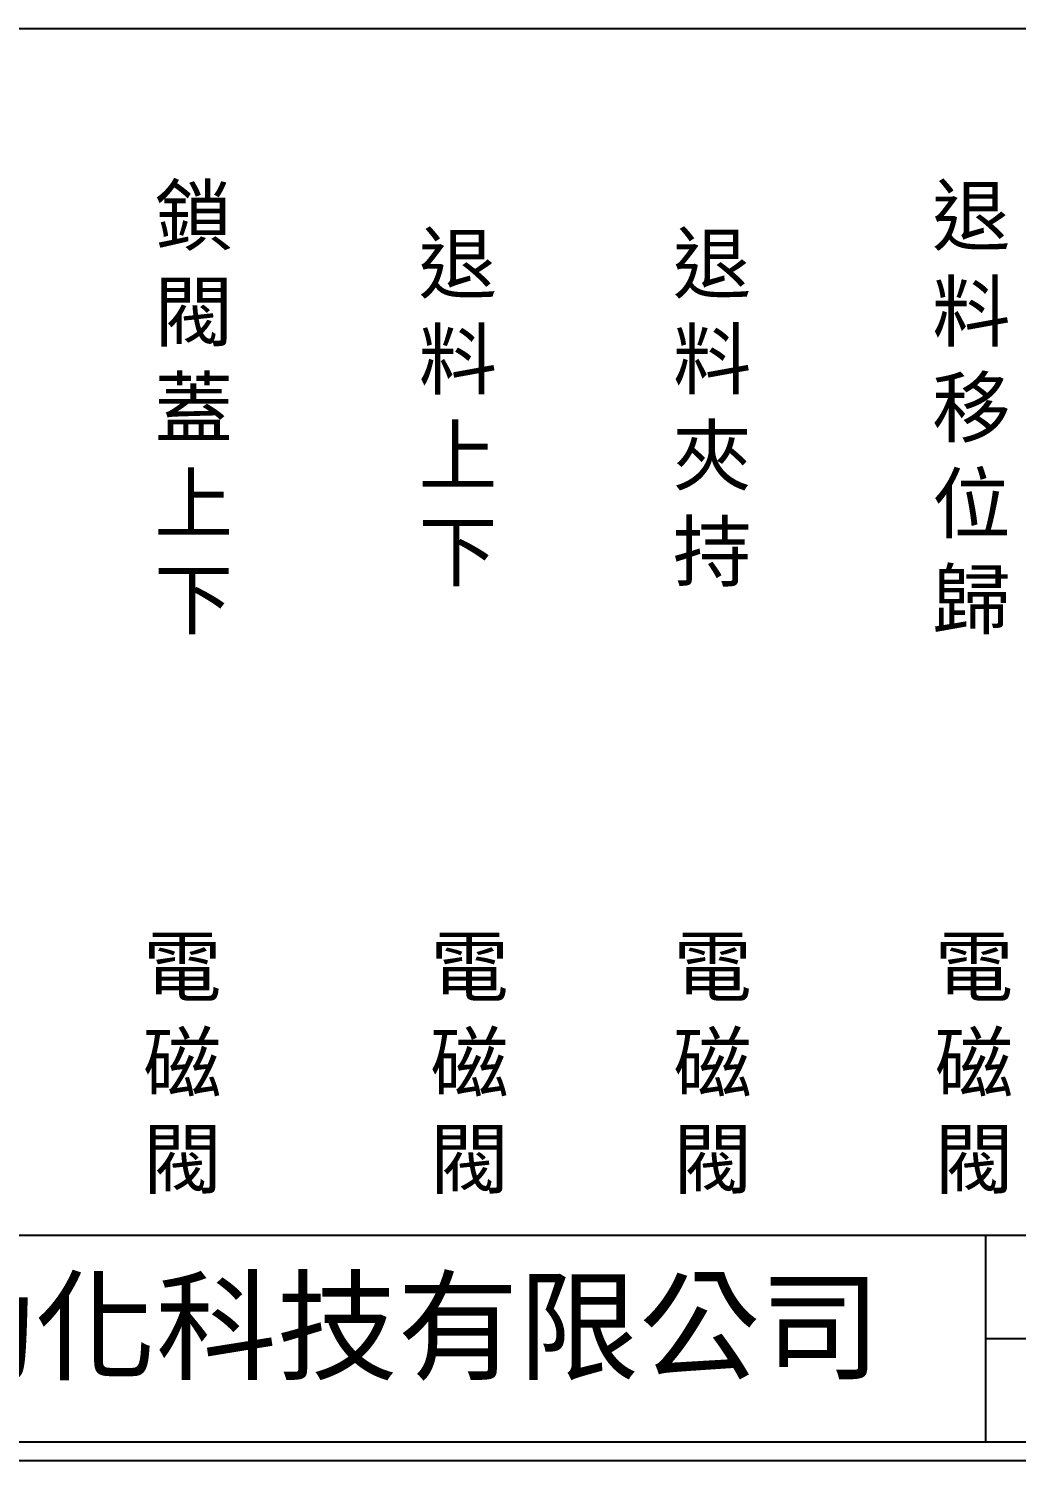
# Model space of a CAD drawing. Extents: x 926 to 1213, y 3 to 207.
# Drawn here: x 996.6 to 1063.6, y 3 to 100 of the extents above; entities that cross this region are included whole.
import ezdxf

# ---------------------------------------------------------------- set-up
doc = ezdxf.new("R2010")
doc.units = 0
doc.layers.add('圖框層', color=7, linetype='CONTINUOUS')
doc.layers.add('標尺寸層', color=3, linetype='CONTINUOUS')
doc.styles.add('CNS', font='romanc.shx', dxfattribs={"bigfont": 'chineset.shx'})
doc.styles.add('STSL', font='kaiu.ttf')

msp = doc.modelspace()

# ---------------------------------------------------------------- linework, layer by layer
at = {"layer": '圖框層', "color": 7}
for p, q in [((926.992, 18.25), (1211.493, 18.25)), ((1061.493, 4.25), (1061.493, 18.25)), ((1061.493, 11.25), (1211.493, 11.25)), ((926.992, 4.25), (1211.493, 4.25)), ((925.742, 3), (1212.742, 3))]:
    msp.add_line(p, q, dxfattribs=at)
at = {"layer": '標尺寸層', "color": 7}
msp.add_line((930.49, 99.958), (1208.361, 99.958), dxfattribs=at)

# ---------------------------------------------------------------- texts
at = {"layer": '圖框層', "color": 4, "style": 'STSL'}
msp.add_text('泓陞自動化科技有限公司', height=6, dxfattribs=at).set_placement((964.346, 9.076))
at = {"layer": '標尺寸層', "color": 7, "char_height": 3.9, "width": 2.84806, "attachment_point": 5, "style": 'CNS'}
for s, insert in [('{\\fDFKai-SB|b0|i0|c136|p65;鎖閥蓋上下}', (1007.82, 74.094)), ('{\\fDFKai-SB|b0|i0|c136|p65;退料移位歸}', (1060.504, 74.094)), ('{\\fDFKai-SB|b0|i0|c136|p65;退料上下}', (1025.719, 74.094)), ('{\\fDFKai-SB|b0|i0|c136|p65;退料夾持}', (1042.942, 74.094)), ('{\\fDFKai-SB|b0|i0|c136|p65;電磁閥}', (1007.058, 29.715)), ('{\\fDFKai-SB|b0|i0|c136|p65;電磁閥}', (1026.51, 29.715)), ('{\\fDFKai-SB|b0|i0|c136|p65;電磁閥}', (1042.979, 29.715)), ('{\\fDFKai-SB|b0|i0|c136|p65;電磁閥}', (1060.686, 29.715))]:
    msp.add_mtext(s, dxfattribs=dict(at, insert=insert))

doc.saveas('drawing.dxf')
